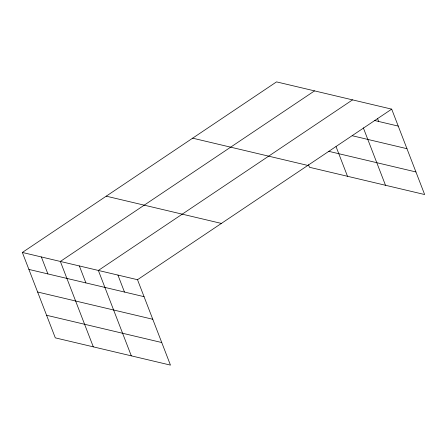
<?xml version="1.0" encoding="UTF-8"?>
<svg xmlns="http://www.w3.org/2000/svg" width="447" height="447" viewBox="0 0 447 447"><rect width="100%" height="100%" fill="white"/><g stroke="black" fill="none" stroke-linecap="round" stroke-linejoin="round"><path stroke-width="0.67" d="M22.35 252.46L137.508 279.71L170.463 365.115L55.305 337.859L22.35 252.46L276.537 81.885L391.695 109.141L424.65 194.54L309.492 167.29L308.497 164.708M314.537 90.881L60.351 261.45L93.306 346.855M352.543 99.871L98.357 270.446L131.306 355.846M137.508 279.71L391.695 109.141M374.614 120.511L398.243 126.104M352.197 135.726L406.954 148.689M328.601 151.287L415.933 171.955M192.657 138.173L307.815 165.429M106.23 196.172L221.388 223.422M28.899 269.424L144.057 296.674M37.609 292.008L152.768 319.259M46.589 315.275L161.747 342.531M377.452 118.326L378.665 121.472M363.322 127.808L385.498 185.276M336.038 146.588L347.492 176.28M117.93 275.078L124.478 292.042M79.354 265.948L85.902 282.912M41.353 256.958L47.896 273.922"/></g></svg>
